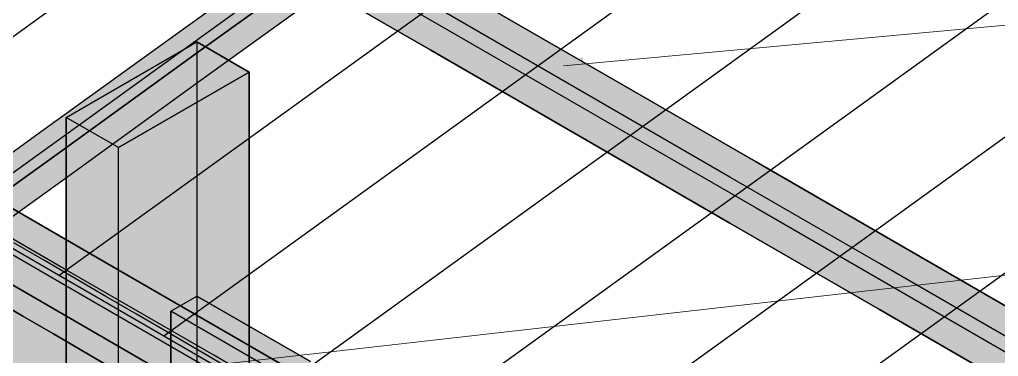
# Model space of a CAD drawing. Header units: metres. Extents: x 0 to 18.2, y -10 to 8.9.
# Drawn here: x 2.039 to 3.658, y 6.08 to 6.637 of the extents above; entities that cross this region are included whole.
import ezdxf

# ---------------------------------------------------------------- set-up
doc = ezdxf.new("R2010")
doc.units = ezdxf.units.M
doc.header["$LTSCALE"] = 0.25
doc.layers.add('ISO-ARISTAS', color=8, linetype='CONTINUOUS')
doc.layers.add('ISO-CONCRETO-SUP', color=254, linetype='CONTINUOUS', true_color=0xe8e8e8)
doc.layers.add('LLAMADAS', color=30, linetype='CONTINUOUS', lineweight=18)

msp = doc.modelspace()

# ---------------------------------------------------------------- linework, layer by layer
at = {"layer": 'ISO-ARISTAS', "color": 250}
for p, q in [((3.8482, 7.922), (1.7585, 6.4139)), ((4.0214, 7.822), (1.9317, 6.3139)), ((4.1946, 7.722), (2.1049, 6.2139)), ((4.3678, 7.622), (2.2781, 6.1139)), ((4.541, 7.522), (2.4513, 6.0139)), ((4.7142, 7.422), (2.6245, 5.9139)), ((4.8874, 7.322), (2.7977, 5.8139)), ((5.0606, 7.222), (2.9709, 5.7139)), ((2.2966, 6.6118), (2.5275, 6.7785)), ((2.5708, 6.7535), (2.3399, 6.5868)), ((2.3399, 6.5868), (2.5708, 6.7535)), ((2.5151, 6.7544), (2.7626, 6.6115)), ((2.5151, 6.7544), (2.7626, 6.6115)), ((2.7193, 6.5865), (2.4718, 6.7294)), ((2.4718, 6.7294), (2.7193, 6.5865)), ((2.5708, 6.7035), (2.3399, 6.5368)), ((3.01, 6.5447), (2.7626, 6.6875)), ((2.7626, 6.6875), (3.01, 6.5447)), ((2.9667, 6.5197), (2.7193, 6.6625)), ((2.9667, 6.5197), (2.7193, 6.6625)), ((2.0656, 6.4452), (2.2966, 6.6118)), ((2.7626, 6.6115), (3.01, 6.4687)), ((2.7626, 6.6115), (3.01, 6.4687)), ((2.1162, 6.4754), (2.3327, 6.6004)), ((2.1162, 6.4754), (2.3327, 6.6004)), ((2.4193, 6.5504), (2.3327, 6.6004)), ((2.3327, 6.6004), (2.3327, 6.3253)), ((2.3327, 6.6004), (2.3327, 6.3253)), ((2.3327, 6.6004), (2.4193, 6.5504)), ((2.3399, 6.5868), (2.1089, 6.4202)), ((2.1089, 6.4202), (2.3399, 6.5868)), ((2.9667, 6.4437), (2.7193, 6.5865)), ((2.7193, 6.5865), (2.9667, 6.4437)), ((2.2028, 6.4254), (2.4193, 6.5504)), ((2.4193, 6.5504), (2.2028, 6.4254)), ((2.4193, 6.2753), (2.4193, 6.5504)), ((2.4193, 6.5504), (2.4193, 6.2753)), ((3.2575, 6.4018), (3.01, 6.5447)), ((3.01, 6.5447), (3.2575, 6.4018)), ((2.3399, 6.5368), (2.1089, 6.3702)), ((3.3173, 5.5139), (1.5853, 6.5139)), ((3.2142, 6.3768), (2.9667, 6.5197)), ((3.2142, 6.3768), (2.9667, 6.5197)), ((2.1162, 6.2003), (2.1162, 6.4754)), ((2.2028, 6.4254), (2.1162, 6.4754)), ((2.1162, 6.4754), (2.1162, 6.2003)), ((2.2028, 6.4254), (2.1162, 6.4754)), ((3.01, 6.4687), (3.2575, 6.3258)), ((3.01, 6.4687), (3.2575, 6.3258)), ((1.8347, 6.2785), (2.0656, 6.4452)), ((3.2142, 6.3008), (2.9667, 6.4437)), ((2.9667, 6.4437), (3.2142, 6.3008)), ((2.1089, 6.4202), (1.878, 6.2535)), ((1.878, 6.2535), (2.1089, 6.4202)), ((2.2028, 6.1503), (2.2028, 6.4254)), ((2.2028, 6.1503), (2.2028, 6.4254)), ((3.5049, 6.259), (3.2575, 6.4018)), ((3.2575, 6.4018), (3.5049, 6.259)), ((2.1564, 6.25), (1.9089, 6.3929)), ((1.9089, 6.3929), (2.1564, 6.25)), ((2.1131, 6.225), (1.8656, 6.3679)), ((2.1131, 6.225), (1.8656, 6.3679)), ((2.1089, 6.3702), (1.878, 6.2035)), ((3.4616, 6.234), (3.2142, 6.3768)), ((3.4616, 6.234), (3.2142, 6.3768)), ((1.9089, 6.3169), (2.1564, 6.174)), ((1.9089, 6.3169), (2.1564, 6.174)), ((2.3327, 6.3253), (2.3327, 6.0503)), ((2.3327, 6.3253), (2.3327, 6.0503)), ((3.2575, 6.3258), (3.5049, 6.183)), ((3.2575, 6.3258), (3.5049, 6.183)), ((3.4616, 6.158), (3.2142, 6.3008)), ((3.2142, 6.3008), (3.4616, 6.158)), ((2.1131, 6.149), (1.8656, 6.2919)), ((1.8656, 6.2919), (2.1131, 6.149)), ((2.0806, 6.2387), (2.0299, 6.2683)), ((2.4193, 6.0003), (2.4193, 6.2753)), ((2.4193, 6.2753), (2.4193, 6.0003)), ((3.7523, 6.1161), (3.5049, 6.259)), ((3.5049, 6.259), (3.7523, 6.1161)), ((2.1314, 6.2091), (2.0806, 6.2387)), ((2.4038, 6.1072), (2.1564, 6.25)), ((2.1564, 6.25), (2.4038, 6.1072)), ((2.3605, 6.0822), (2.1131, 6.225)), ((2.3605, 6.0822), (2.1131, 6.225)), ((3.709, 6.0911), (3.4616, 6.234)), ((3.709, 6.0911), (3.4616, 6.234)), ((2.1822, 6.1795), (2.1314, 6.2091)), ((2.1162, 5.9253), (2.1162, 6.2003)), ((2.1162, 6.2003), (2.1162, 5.9253)), ((2.0448, 6.1471), (1.994, 6.1767)), ((1.994, 6.1767), (2.0448, 6.1471)), ((2.1564, 6.174), (2.4038, 6.0312)), ((2.1564, 6.174), (2.4038, 6.0312)), ((2.2329, 6.1499), (2.1822, 6.1795)), ((2.2894, 6.155), (2.3327, 6.18)), ((2.2894, 6.155), (2.3327, 6.18)), ((2.3327, 6.18), (2.3327, 5.98)), ((2.5203, 6.0717), (2.3327, 6.18)), ((2.3327, 6.18), (2.3327, 5.98)), ((2.3327, 6.18), (2.5203, 6.0717)), ((3.5049, 6.183), (3.7523, 6.0401)), ((3.5049, 6.183), (3.7523, 6.0401)), ((2.2894, 5.955), (2.2894, 6.155)), ((2.477, 6.0467), (2.2894, 6.155)), ((2.2894, 6.155), (2.2894, 5.955)), ((2.477, 6.0467), (2.2894, 6.155)), ((3.709, 6.0151), (3.4616, 6.158)), ((3.4616, 6.158), (3.709, 6.0151)), ((2.0955, 6.1175), (2.0448, 6.1471)), ((2.0448, 6.1471), (2.0955, 6.1175)), ((2.3605, 6.0062), (2.1131, 6.149)), ((2.1131, 6.149), (2.3605, 6.0062)), ((2.2028, 5.8753), (2.2028, 6.1503)), ((2.2028, 5.8753), (2.2028, 6.1503)), ((2.2837, 6.1203), (2.2329, 6.1499)), ((2.1463, 6.0879), (2.0955, 6.1175)), ((2.0955, 6.1175), (2.1463, 6.0879)), ((2.3345, 6.0907), (2.2837, 6.1203)), ((2.6512, 5.9643), (2.4038, 6.1072)), ((2.4038, 6.1072), (2.6512, 5.9643)), ((2.3852, 6.0611), (2.3345, 6.0907)), ((2.1971, 6.0583), (2.1463, 6.0879)), ((2.1463, 6.0879), (2.1971, 6.0583)), ((2.6079, 5.9393), (2.3605, 6.0822)), ((2.6079, 5.9393), (2.3605, 6.0822))]:
    msp.add_line(p, q, dxfattribs=at)
at = {"layer": 'ISO-CONCRETO-SUP', "true_color": 0x616771}
for points in [[(2.5151, 6.7544), (2.7626, 6.6115), (2.5151, 6.8304), (2.7626, 6.6875)], [(2.4718, 6.7294), (2.7193, 6.5865), (2.4718, 6.8054), (2.7193, 6.6625)], [(2.7626, 6.6115), (3.01, 6.4687), (2.7626, 6.6875), (3.01, 6.5447)], [(2.7193, 6.5865), (2.9667, 6.4437), (2.7193, 6.6625), (2.9667, 6.5197)], [(2.3327, 6.3253), (2.4193, 6.2753), (2.3327, 6.6004), (2.4193, 6.5504)], [(3.01, 6.4687), (3.2575, 6.3258), (3.01, 6.5447), (3.2575, 6.4018)], [(2.9667, 6.4437), (3.2142, 6.3008), (2.9667, 6.5197), (3.2142, 6.3768)], [(2.1162, 6.2003), (2.2028, 6.1503), (2.1162, 6.4754), (2.2028, 6.4254)], [(3.2575, 6.3258), (3.5049, 6.183), (3.2575, 6.4018), (3.5049, 6.259)], [(1.9089, 6.3169), (2.1564, 6.174), (1.9089, 6.3929), (2.1564, 6.25)], [(1.8656, 6.2919), (2.1131, 6.149), (1.8656, 6.3679), (2.1131, 6.225)], [(3.2142, 6.3008), (3.4616, 6.158), (3.2142, 6.3768), (3.4616, 6.234)], [(2.3327, 6.0503), (2.4193, 6.0003), (2.3327, 6.3253), (2.4193, 6.2753)], [(3.5049, 6.183), (3.7523, 6.0401), (3.5049, 6.259), (3.7523, 6.1161)], [(2.1564, 6.174), (2.4038, 6.0312), (2.1564, 6.25), (2.4038, 6.1072)], [(2.1131, 6.149), (2.3605, 6.0062), (2.1131, 6.225), (2.3605, 6.0822)], [(3.4616, 6.158), (3.709, 6.0151), (3.4616, 6.234), (3.709, 6.0911)], [(2.1162, 5.9253), (2.2028, 5.8753), (2.1162, 6.2003), (2.2028, 6.1503)], [(2.4038, 6.0312), (2.6512, 5.8883), (2.4038, 6.1072), (2.6512, 5.9643)], [(2.3605, 6.0062), (2.6079, 5.8633), (2.3605, 6.0822), (2.6079, 5.9393)]]:
    msp.add_solid(points, dxfattribs=at)
at = {"layer": 'ISO-CONCRETO-SUP', "true_color": 0x6e7681}
for points in [[(2.5275, 6.7785), (2.5708, 6.7535), (2.2966, 6.6118), (2.3399, 6.5868)], [(2.2966, 6.6118), (2.3399, 6.5868), (2.0656, 6.4452), (2.1089, 6.4202)], [(2.0656, 6.4452), (2.1089, 6.4202), (1.8347, 6.2785), (1.878, 6.2535)]]:
    msp.add_solid(points, dxfattribs=at)
at = {"layer": 'ISO-CONCRETO-SUP', "true_color": 0x575d65}
for points in [[(2.5708, 6.7035), (2.3399, 6.5368), (2.5708, 6.7535), (2.3399, 6.5868)], [(2.3327, 6.3253), (2.1162, 6.2003), (2.3327, 6.6004), (2.1162, 6.4754)], [(2.3399, 6.5368), (2.1089, 6.3702), (2.3399, 6.5868), (2.1089, 6.4202)], [(2.4193, 6.2753), (2.2028, 6.1503), (2.4193, 6.5504), (2.2028, 6.4254)], [(2.1089, 6.3702), (1.878, 6.2035), (2.1089, 6.4202), (1.878, 6.2535)], [(2.3327, 6.0503), (2.1162, 5.9253), (2.3327, 6.3253), (2.1162, 6.2003)], [(2.4193, 6.0003), (2.2028, 5.8753), (2.4193, 6.2753), (2.2028, 6.1503)]]:
    msp.add_solid(points, dxfattribs=at)
at = {"layer": 'ISO-CONCRETO-SUP', "true_color": 0x6b737d}
for points in [[(2.5151, 6.7544), (2.7626, 6.6115), (2.4718, 6.7294), (2.7193, 6.5865)], [(2.7626, 6.6875), (3.01, 6.5447), (2.7193, 6.6625), (2.9667, 6.5197)], [(2.7626, 6.6115), (3.01, 6.4687), (2.7193, 6.5865), (2.9667, 6.4437)], [(2.3327, 6.6004), (2.4193, 6.5504), (2.1162, 6.4754), (2.2028, 6.4254)], [(3.01, 6.5447), (3.2575, 6.4018), (2.9667, 6.5197), (3.2142, 6.3768)], [(3.01, 6.4687), (3.2575, 6.3258), (2.9667, 6.4437), (3.2142, 6.3008)], [(3.2575, 6.4018), (3.5049, 6.259), (3.2142, 6.3768), (3.4616, 6.234)], [(1.9089, 6.3929), (2.1564, 6.25), (1.8656, 6.3679), (2.1131, 6.225)], [(1.9089, 6.3169), (2.1564, 6.174), (1.8656, 6.2919), (2.1131, 6.149)], [(3.2575, 6.3258), (3.5049, 6.183), (3.2142, 6.3008), (3.4616, 6.158)], [(3.5049, 6.259), (3.7523, 6.1161), (3.4616, 6.234), (3.709, 6.0911)], [(2.1564, 6.25), (2.4038, 6.1072), (2.1131, 6.225), (2.3605, 6.0822)], [(2.1564, 6.174), (2.4038, 6.0312), (2.1131, 6.149), (2.3605, 6.0062)], [(3.5049, 6.183), (3.7523, 6.0401), (3.4616, 6.158), (3.709, 6.0151)], [(2.4038, 6.1072), (2.6512, 5.9643), (2.3605, 6.0822), (2.6079, 5.9393)]]:
    msp.add_solid(points, dxfattribs=at)
at = {"layer": 'ISO-CONCRETO-SUP', "true_color": 0xbcc2c9}
for points in [[(1.9865, 6.2373), (2.0373, 6.2077), (2.0299, 6.2683), (2.0806, 6.2387)], [(2.0373, 6.2077), (2.0881, 6.1781), (2.0806, 6.2387), (2.1314, 6.2091)], [(1.994, 6.1767), (2.0448, 6.1471), (2.0373, 6.2077), (2.0881, 6.1781)], [(2.0881, 6.1781), (2.1389, 6.1485), (2.1314, 6.2091), (2.1822, 6.1795)], [(2.0448, 6.1471), (2.0955, 6.1175), (2.0881, 6.1781), (2.1389, 6.1485)], [(2.1389, 6.1485), (2.1896, 6.1189), (2.1822, 6.1795), (2.2329, 6.1499)], [(2.0955, 6.1175), (2.1463, 6.0879), (2.1389, 6.1485), (2.1896, 6.1189)], [(2.1896, 6.1189), (2.2404, 6.0893), (2.2329, 6.1499), (2.2837, 6.1203)], [(2.1463, 6.0879), (2.1971, 6.0583), (2.1896, 6.1189), (2.2404, 6.0893)], [(2.2404, 6.0893), (2.2912, 6.0597), (2.2837, 6.1203), (2.3345, 6.0907)], [(2.1971, 6.0583), (2.2478, 6.0287), (2.2404, 6.0893), (2.2912, 6.0597)], [(2.2912, 6.0597), (2.3419, 6.0301), (2.3345, 6.0907), (2.3852, 6.0611)]]:
    msp.add_solid(points, dxfattribs=at)
at = {"layer": 'ISO-CONCRETO-SUP', "true_color": 0xa5aab0}
for points in [[(1.994, 6.1267), (2.0448, 6.0971), (1.994, 6.1767), (2.0448, 6.1471)], [(2.0448, 6.0971), (2.0955, 6.0675), (2.0448, 6.1471), (2.0955, 6.1175)], [(1.994, 6.0767), (2.0448, 6.0471), (1.994, 6.1267), (2.0448, 6.0971)], [(2.0955, 6.0675), (2.1463, 6.0379), (2.0955, 6.1175), (2.1463, 6.0879)], [(2.0448, 6.0471), (2.0955, 6.0175), (2.0448, 6.0971), (2.0955, 6.0675)], [(2.1463, 6.0379), (2.1971, 6.0083), (2.1463, 6.0879), (2.1971, 6.0583)]]:
    msp.add_solid(points, dxfattribs=at)
at = {"layer": 'ISO-CONCRETO-SUP', "true_color": 0x8e6d47}
msp.add_solid([(2.3327, 5.98), (2.2894, 5.955), (2.3327, 6.18), (2.2894, 6.155)], dxfattribs=at)
at = {"layer": 'ISO-CONCRETO-SUP', "true_color": 0xb08658}
msp.add_solid([(2.3327, 6.18), (2.5203, 6.0717), (2.2894, 6.155), (2.477, 6.0467)], dxfattribs=at)
at = {"layer": 'ISO-CONCRETO-SUP', "true_color": 0x9e794f}
for points in [[(2.3327, 5.98), (2.5203, 5.8717), (2.3327, 6.18), (2.5203, 6.0717)], [(2.2894, 5.955), (2.477, 5.8467), (2.2894, 6.155), (2.477, 6.0467)]]:
    msp.add_solid(points, dxfattribs=at)
at = {"layer": 'LLAMADAS'}
for p, q in [((6.24, 6.8639), (2.9389, 6.5607)), ((6.24, 6.5058), (1.7757, 5.9999))]:
    msp.add_line(p, q, dxfattribs=at)
msp.add_solid([(2.9389, 6.5607), (2.9728, 6.5523), (2.9707, 6.5753)], dxfattribs=at)

doc.saveas('drawing.dxf')
